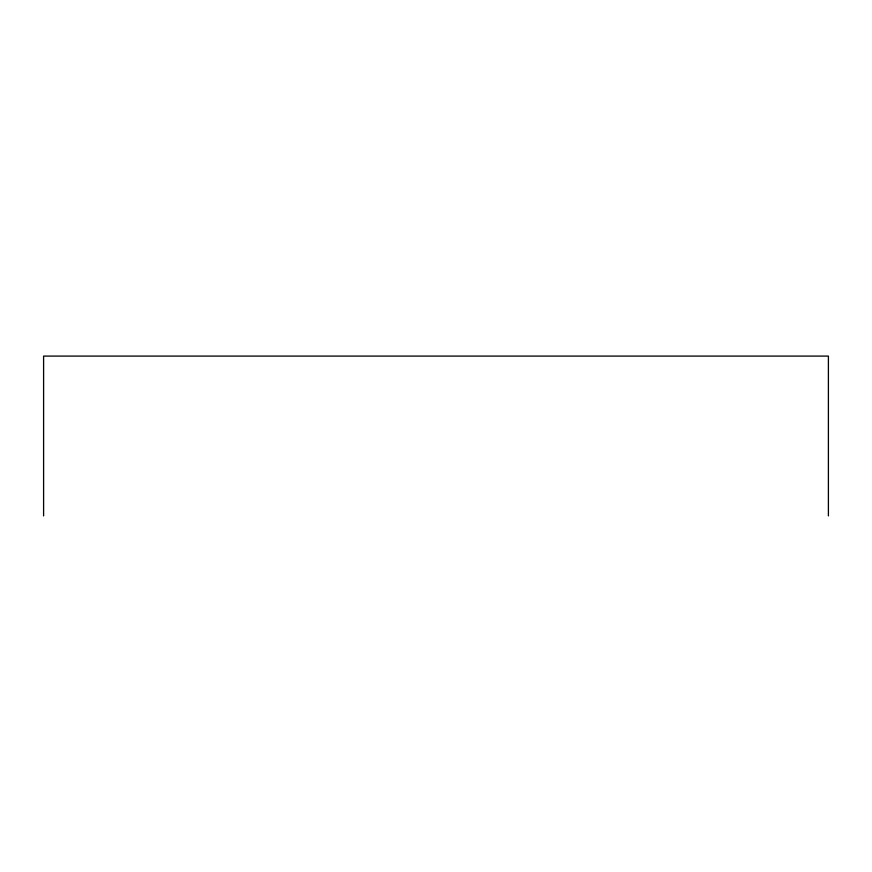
<?xml version="1.0" encoding="UTF-8"?>
<svg xmlns="http://www.w3.org/2000/svg" width="872" height="872" viewBox="0 0 872 872"><rect width="100%" height="100%" fill="white"/><g stroke="black" fill="none" stroke-linecap="round" stroke-linejoin="round"><path stroke-width="1.31" d="M828.4 515.908L828.4 356.092L43.6 356.092L43.6 515.908"/></g></svg>
